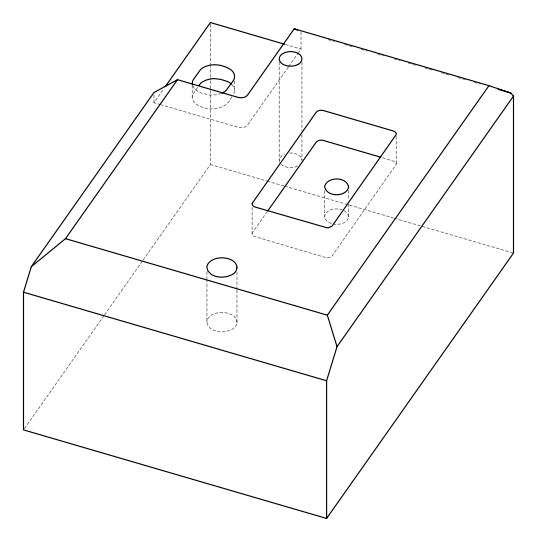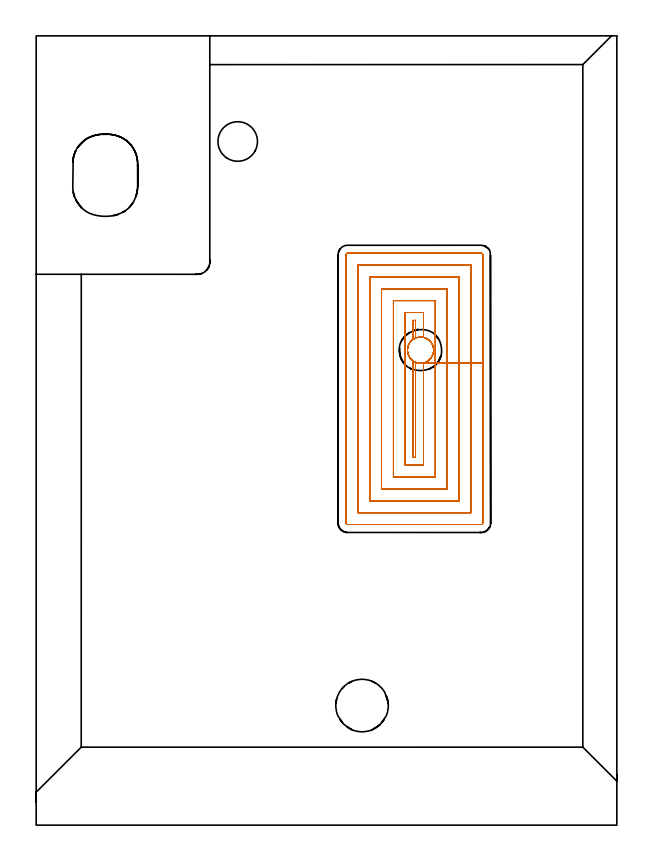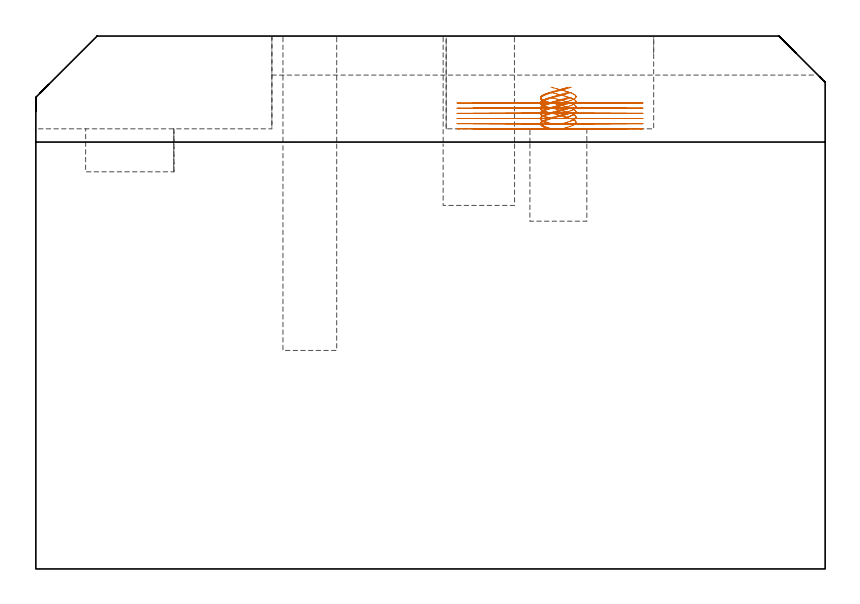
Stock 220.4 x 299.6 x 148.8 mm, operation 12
(PLAN: 15 operations, 9 tool changes, 137.6 min)
(1 SPOT_DRILL | STEP1POCKET | NXT0321_9005460120000 | 0.04 min | 2846 mm3)
(2 SPOT_DRILL_1 | STEP1POCKET_2 | NXT0321_9005460120000 | 0.03 min | 2 mm3)
(3 DRILL_BLIND_HOLE_INTO_CENTER | STEP1POCKET | NXT0301_128 | 0.12 min | 2870 mm3)
(4 DRILL_BLIND_HOLE_INTO_CENTER_1 | STEP1POCKET_2 | NXT0301_065 | 0.36 min | 5993 mm3)
(5 DRILL_TO_ENLARGE_BLIND_HOLE | STEP1POCKET_2 | UGT0301_375 | 0.36 min | 9500 mm3)
(6 MILL_ROUGH_BLIND_HOLE_CONTOUR | STEP1POCKET | NXT0201_009 | Spiral | 1.48 min | 4505 mm3)
(7 AREA_MILL | FG_CHAMFER_SURFACE | UGT0205_001 | 10.72 min | 30631 mm3)
(8 AREA_MILL_1 | FG_CHAMFER_SURFACE_1 | UGT0205_001 | 19.07 min | 94105 mm3)
(9 AREA_MILL_2 | FG_CHAMFER_SURFACE_2 | UGT0205_001 | 4.98 min | 9544 mm3)
(10 AREA_MILL_3 | FG_CHAMFER_SURFACE_3 | UGT0205_001 | 11.14 min | 22278 mm3)
(11 MILL_CORNER_NOTCH_RECTANGULAR | CORNER_NOTCH_RECTANGULAR | NXT0201_009 | Follow Part, ap 2, ae 75% | 32.6 min | 152874 mm3)
(12 MILL_RECTANGULAR_POCKET | POCKET_RECTANGULAR_STRAIGHT | NXT0201_008 | Follow Part, ap 1.5, ae 75% | 54.92 min | 158095 mm3)
(13 MILL_RECTANGULAR_POCKET_1 | POCKET_RECTANGULAR_STRAIGHT_1 | NXT0201_012 | Follow Part, ap 4, ae 75% | 0.77 min | 7881 mm3)
(14 MILL_BLIND_HOLE_FROM_SOLID_MATERIAL | STEP1POCKET_1 | NXT0201_012 | Spiral | 0.82 min | 14716 mm3)
(15 BORE_BLIND_HOLE | STEP1POCKET_1 | UGT0332_076 | 0.2 min | 0 mm3)
(TOOL NXT0321_9005460120000 | NC Spot Drill, 142deg, 12mm, Carbide, Uncoated | D12 PA142 FL30 Z2)
(TOOL NXT0301_128 | Carbide Drill 12mm [861.1-1200-036A1-GP GC34] | D12 PA150 FL37.4 Z2)
(TOOL NXT0301_065 | Carbide Drill 9.4mm [860.1-0940-075A1-MM 2214] | D9.4 PA140 FL98 Z2)
(TOOL UGT0301_375 | Twist Drill Flat Bottom 15 mm | D15 PA180 FL120 Z2)
(TOOL NXT0201_009 | ENDMILL 8mm [2P460-0800-NA 1630] | D8 FL26 Z6)
(TOOL UGT0205_001 | Chamfer Mill 20 x 3 x 45 deg. | D20 FL50 Z2)
(TOOL NXT0201_008 | ENDMILL 6mm [2P460-0600-NA 1630] | D6 FL26 Z6)
(TOOL NXT0201_012 | ENDMILL 16mm [2P460-1600-NA 1630] | D16 FL38 Z6)
(TOOL UGT0332_076 | 19.75 mm Rough Boring Bar | D19.75)
(OP 12 MILL_RECTANGULAR_POCKET, part 2 of 2)
G0 X148.691 Y176.202 Z134.533
G1 X148.32 Y175.99 Z134.419 F250.
X147.888 Y175.764 Z134.288
X147.588 Y175.64 Z134.201
X147.115 Y175.511 Z134.07
X146.763 Y175.42 Z133.973
X146.483 Y175.379 Z133.897
X146.063 Y175.362 Z133.784
X145.644 Y175.35 Z133.672
X145.368 Y175.373 Z133.598
X144.555 Y175.529 Z133.376
X144.243 Y175.632 Z133.288
X143.622 Y175.905 Z133.106
X143.466 Y175.981 Z133.059
X143.091 Y176.232 Z132.938
X142.611 Y176.589 Z132.778
X142.584 Y176.611 Z132.769
X142.375 Y176.821 Z132.689
X141.898 Y177.38 Z132.492
X141.681 Y177.708 Z132.387
X141.459 Y178.13 Z132.259
X141.265 Y178.531 Z132.14
X141.061 Y179.274 Z131.933
X140.992 Y179.596 Z131.845
X140.969 Y179.932 Z131.755
X140.953 Y180.399 Z131.63
X140.959 Y180.711 Z131.546
X141.014 Y181.055 Z131.453
X141.103 Y181.516 Z131.327
X141.19 Y181.853 Z131.234
X141.588 Y182.756 Z130.969
X141.671 Y182.889 Z130.927
X142.003 Y183.338 Z130.778
X142.31 Y183.719 Z130.647
X142.725 Y184.085 Z130.498
X143.138 Y184.422 Z130.356
X144. Y184.876 Z130.094
Y191.6 F500.
X143.1
Y184.391
G0 X149.471 Y183.726 Z134.533
G1 X149.411 Y183.797 Z134.508 F250.
X149.127 Y184.056 Z134.405
X148.546 Y184.488 Z134.211
X148.339 Y184.617 Z134.146
X147.935 Y184.802 Z134.027
X147.515 Y184.985 Z133.904
X147.229 Y185.074 Z133.824
X146.48 Y185.22 Z133.619
X146.414 Y185.231 Z133.601
X146.116 Y185.25 Z133.522
X145.169 Y185.209 Z133.267
X144.159 Y184.943 Z132.987
X143.949 Y184.854 Z132.926
X143.393 Y184.564 Z132.758
X143.138 Y184.422 Z132.68
X142.725 Y184.085 Z132.537
X142.31 Y183.719 Z132.389
X142.003 Y183.338 Z132.258
X141.671 Y182.889 Z132.108
X141.588 Y182.756 Z132.066
X141.19 Y181.853 Z131.802
X141.103 Y181.516 Z131.709
X141.014 Y181.055 Z131.583
X140.959 Y180.711 Z131.489
X140.953 Y180.399 Z131.406
X140.969 Y179.932 Z131.281
X140.992 Y179.596 Z131.191
X141.061 Y179.274 Z131.102
X141.198 Y178.756 Z130.959
X141.238 Y178.609 Z130.918
X141.265 Y178.531 Z130.896
X141.459 Y178.13 Z130.776
X141.681 Y177.708 Z130.649
X141.898 Y177.38 Z130.543
X142.375 Y176.821 Z130.346
X142.584 Y176.611 Z130.267
X142.611 Y176.589 Z130.257
X143.1 Y176.226 Z130.094
Y139.6 F500.
X144.
Y175.739
G0 X143.846 Y175.806 Z134.533
G1 X144.243 Y175.632 Z134.417 F250.
X144.555 Y175.529 Z134.329
X145.368 Y175.373 Z134.107
X145.644 Y175.35 Z134.033
X146.063 Y175.362 Z133.921
X146.483 Y175.379 Z133.808
X146.763 Y175.42 Z133.732
X147.115 Y175.511 Z133.635
X147.588 Y175.64 Z133.503
X147.888 Y175.764 Z133.417
X148.32 Y175.99 Z133.286
X148.708 Y176.212 Z133.166
X149.477 Y176.864 Z132.896
X149.863 Y177.35 Z132.729
X150.167 Y177.774 Z132.59
X150.313 Y178.062 Z132.503
X150.57 Y178.646 Z132.332
X150.635 Y178.824 Z132.281
X150.718 Y179.193 Z132.18
X150.807 Y179.654 Z132.054
X150.846 Y179.956 Z131.973
X150.843 Y180.313 Z131.877
X150.827 Y180.775 Z131.753
X150.797 Y181.072 Z131.673
X150.531 Y182.085 Z131.393
X150.084 Y182.957 Z131.13
X149.825 Y183.312 Z131.012
X149.411 Y183.797 Z130.841
X149.127 Y184.056 Z130.738
X148.546 Y184.488 Z130.544
X148.339 Y184.617 Z130.479
X147.935 Y184.802 Z130.36
X147.515 Y184.985 Z130.237
X147.229 Y185.074 Z130.157
X147. Y185.118 Z130.094
Y194.6 F500.
X140.1
Y136.6
X147.
Y175.481
X151.5
Y199.1
X135.6
Y132.1
X151.5
Y175.481
X156.
Y203.6
X131.1
Y127.6
X156.
Y175.481
X160.5
Y208.1
X126.6
Y123.1
X160.5
Y175.481
X165.
Y212.6
X122.1
Y118.6
X165.
Y175.481
X169.5
Y216.5
G3 X168.9 Y217.1 R0.6
G1 X118.2
G3 X117.6 Y216.5 R0.6
G1 Y114.7
G3 X118.2 Y114.1 R0.6
G1 X168.9
G3 X169.5 Y114.7 R0.6
G1 Y175.481
Y176.481
G0 X148.691 Y176.202 Z133.094
G1 X148.32 Y175.99 Z132.98 F250.
X147.888 Y175.764 Z132.849
X147.589 Y175.64 Z132.763
X147.089 Y175.504 Z132.624
X146.764 Y175.42 Z132.534
X146.483 Y175.379 Z132.458
X146.063 Y175.362 Z132.345
X145.644 Y175.35 Z132.233
X145.368 Y175.373 Z132.159
X144.555 Y175.529 Z131.937
X144.243 Y175.632 Z131.849
X143.622 Y175.905 Z131.667
X143.466 Y175.981 Z131.62
X143.091 Y176.232 Z131.499
X142.611 Y176.589 Z131.339
X142.584 Y176.611 Z131.33
X142.375 Y176.821 Z131.25
X141.898 Y177.38 Z131.053
X141.681 Y177.708 Z130.948
X141.459 Y178.13 Z130.82
X141.265 Y178.531 Z130.701
X141.061 Y179.274 Z130.495
X140.992 Y179.596 Z130.406
X140.969 Y179.932 Z130.316
X140.953 Y180.399 Z130.191
X140.959 Y180.711 Z130.107
X141.014 Y181.055 Z130.014
X141.103 Y181.516 Z129.888
X141.19 Y181.853 Z129.795
X141.588 Y182.756 Z129.53
X141.671 Y182.889 Z129.488
X142.003 Y183.338 Z129.339
X142.31 Y183.719 Z129.208
X142.725 Y184.085 Z129.06
X143.138 Y184.422 Z128.917
X144. Y184.876 Z128.656
Y191.6 F500.
X143.1
Y184.391
G0 X149.471 Y183.726 Z133.094
G1 X149.411 Y183.797 Z133.069 F250.
X149.127 Y184.056 Z132.966
X148.546 Y184.488 Z132.772
X148.339 Y184.617 Z132.707
X147.935 Y184.802 Z132.588
X147.515 Y184.985 Z132.465
X147.229 Y185.074 Z132.385
X146.48 Y185.22 Z132.181
X146.414 Y185.231 Z132.163
X146.116 Y185.25 Z132.083
X145.169 Y185.209 Z131.828
X144.159 Y184.943 Z131.548
X143.949 Y184.854 Z131.487
X143.393 Y184.564 Z131.319
X143.138 Y184.422 Z131.241
X142.725 Y184.085 Z131.098
X142.31 Y183.719 Z130.95
X142.003 Y183.338 Z130.819
X141.671 Y182.889 Z130.669
X141.588 Y182.756 Z130.628
X141.19 Y181.853 Z130.363
X141.103 Y181.516 Z130.27
X141.014 Y181.055 Z130.144
X140.959 Y180.711 Z130.051
X140.953 Y180.399 Z129.967
X140.969 Y179.932 Z129.842
X140.992 Y179.596 Z129.752
X141.061 Y179.274 Z129.663
X141.198 Y178.756 Z129.52
X141.238 Y178.609 Z129.479
X141.265 Y178.531 Z129.457
X141.459 Y178.13 Z129.338
X141.681 Y177.708 Z129.21
X141.898 Y177.38 Z129.104
X142.375 Y176.821 Z128.907
X142.584 Y176.611 Z128.828
X142.611 Y176.589 Z128.819
X143.1 Y176.226 Z128.656
Y139.6 F500.
X144.
Y175.739
G0 X143.846 Y175.806 Z133.094
G1 X144.243 Y175.632 Z132.978 F250.
X144.555 Y175.529 Z132.89
X145.368 Y175.373 Z132.668
X145.644 Y175.35 Z132.594
X146.063 Y175.362 Z132.482
X146.483 Y175.379 Z132.369
X146.764 Y175.42 Z132.293
X147.089 Y175.504 Z132.203
X147.589 Y175.64 Z132.064
X147.888 Y175.764 Z131.978
X148.32 Y175.99 Z131.847
X148.708 Y176.212 Z131.727
X149.477 Y176.864 Z131.457
X149.863 Y177.35 Z131.291
X150.167 Y177.774 Z131.151
X150.313 Y178.062 Z131.064
X150.57 Y178.646 Z130.893
X150.635 Y178.824 Z130.842
X150.718 Y179.193 Z130.741
X150.807 Y179.654 Z130.616
X150.846 Y179.956 Z130.534
X150.843 Y180.313 Z130.438
X150.827 Y180.775 Z130.314
X150.797 Y181.072 Z130.234
X150.531 Y182.085 Z129.954
X150.084 Y182.957 Z129.691
X149.825 Y183.312 Z129.573
X149.411 Y183.797 Z129.402
X149.127 Y184.056 Z129.299
X148.546 Y184.488 Z129.105
X148.339 Y184.617 Z129.04
X147.935 Y184.802 Z128.921
X147.515 Y184.985 Z128.798
X147.229 Y185.074 Z128.718
X147. Y185.118 Z128.656
Y194.6 F500.
X140.1
Y136.6
X147.
Y175.481
X151.5
Y199.1
X135.6
Y132.1
X151.5
Y175.481
X156.
Y203.6
X131.1
Y127.6
X156.
Y175.481
X160.5
Y208.1
X126.6
Y123.1
X160.5
Y175.481
X165.
Y212.6
X122.1
Y118.6
X165.
Y175.481
X169.5
Y216.5
G3 X168.9 Y217.1 R0.6
G1 X118.2
G3 X117.6 Y216.5 R0.6
G1 Y114.7
G3 X118.2 Y114.1 R0.6
G1 X168.9
G3 X169.5 Y114.7 R0.6
G1 Y175.481
Y176.481
G0 X148.691 Y176.202 Z131.656
G1 X148.32 Y175.99 Z131.541 F250.
X147.888 Y175.764 Z131.41
X147.589 Y175.64 Z131.324
X147.116 Y175.512 Z131.192
X146.763 Y175.42 Z131.095
X146.483 Y175.379 Z131.019
X146.063 Y175.362 Z130.906
X145.644 Y175.35 Z130.794
X145.368 Y175.373 Z130.72
X144.555 Y175.529 Z130.498
X144.243 Y175.632 Z130.41
X143.622 Y175.905 Z130.228
X143.466 Y175.981 Z130.181
X143.091 Y176.232 Z130.06
X142.611 Y176.589 Z129.9
X142.584 Y176.611 Z129.891
X142.374 Y176.822 Z129.811
X141.901 Y177.375 Z129.616
X141.681 Y177.708 Z129.509
X141.459 Y178.13 Z129.382
X141.265 Y178.531 Z129.262
X141.061 Y179.274 Z129.056
X140.992 Y179.596 Z128.967
X140.969 Y179.932 Z128.877
X140.953 Y180.399 Z128.752
X140.959 Y180.711 Z128.668
X141.014 Y181.055 Z128.575
X141.103 Y181.516 Z128.449
X141.19 Y181.853 Z128.356
X141.588 Y182.756 Z128.092
X141.671 Y182.889 Z128.05
X142.003 Y183.338 Z127.9
X142.31 Y183.719 Z127.769
X142.725 Y184.085 Z127.621
X143.138 Y184.422 Z127.478
X144. Y184.876 Z127.217
Y191.6 F500.
X143.1
Y184.391
G0 X149.471 Y183.726 Z131.656
G1 X149.411 Y183.797 Z131.63 F250.
X149.127 Y184.056 Z131.528
X148.546 Y184.488 Z131.334
X148.339 Y184.617 Z131.268
X147.935 Y184.802 Z131.149
X147.515 Y184.985 Z131.026
X147.229 Y185.074 Z130.946
X146.48 Y185.22 Z130.742
X146.414 Y185.231 Z130.724
X146.116 Y185.25 Z130.644
X145.169 Y185.209 Z130.39
X144.159 Y184.943 Z130.11
X143.949 Y184.854 Z130.049
X143.393 Y184.564 Z129.88
X143.138 Y184.422 Z129.802
X142.725 Y184.085 Z129.659
X142.31 Y183.719 Z129.511
X142.003 Y183.338 Z129.38
X141.671 Y182.889 Z129.231
X141.588 Y182.756 Z129.189
X141.19 Y181.853 Z128.924
X141.103 Y181.516 Z128.831
X141.014 Y181.055 Z128.705
X140.959 Y180.711 Z128.612
X140.953 Y180.399 Z128.528
X140.969 Y179.932 Z128.403
X140.992 Y179.596 Z128.313
X141.061 Y179.274 Z128.224
X141.16 Y178.899 Z128.12
X141.239 Y178.605 Z128.039
X141.265 Y178.531 Z128.018
X141.459 Y178.13 Z127.899
X141.681 Y177.708 Z127.771
X141.901 Y177.375 Z127.664
X142.374 Y176.822 Z127.469
X142.584 Y176.611 Z127.389
X142.611 Y176.589 Z127.38
X143.1 Y176.226 Z127.217
Y139.6 F500.
X144.
Y175.739
G0 X143.846 Y175.806 Z131.656
G1 X144.243 Y175.632 Z131.539 F250.
X144.555 Y175.529 Z131.451
X145.368 Y175.373 Z131.229
X145.644 Y175.35 Z131.155
X146.063 Y175.362 Z131.043
X146.483 Y175.379 Z130.93
X146.763 Y175.42 Z130.855
X147.116 Y175.512 Z130.757
X147.589 Y175.64 Z130.626
X147.888 Y175.764 Z130.539
X148.32 Y175.99 Z130.408
X148.708 Y176.212 Z130.289
X149.479 Y176.866 Z130.018
X149.832 Y177.309 Z129.865
X150.168 Y177.775 Z129.712
X150.313 Y178.062 Z129.626
X150.57 Y178.646 Z129.455
X150.635 Y178.824 Z129.404
X150.718 Y179.193 Z129.302
X150.807 Y179.654 Z129.177
X150.846 Y179.956 Z129.095
X150.843 Y180.313 Z128.999
X150.827 Y180.775 Z128.876
X150.797 Y181.072 Z128.795
X150.531 Y182.085 Z128.515
X150.084 Y182.957 Z128.252
X149.825 Y183.312 Z128.134
X149.411 Y183.797 Z127.964
X149.127 Y184.056 Z127.861
X148.546 Y184.488 Z127.667
X148.339 Y184.617 Z127.601
X147.935 Y184.802 Z127.482
X147.515 Y184.985 Z127.359
X147.229 Y185.074 Z127.279
X147. Y185.118 Z127.217
Y194.6 F500.
X140.1
Y136.6
X147.
Y175.482
X151.5
Y199.1
X135.6
Y132.1
X151.5
Y175.482
X156.
Y203.6
X131.1
Y127.6
X156.
Y175.482
X160.5
Y208.1
X126.6
Y123.1
X160.5
Y175.482
X165.
Y212.6
X122.1
Y118.6
X165.
Y175.482
X169.5
Y216.5
G3 X168.9 Y217.1 R0.6
G1 X118.2
G3 X117.6 Y216.5 R0.6
G1 Y114.7
G3 X118.2 Y114.1 R0.6
G1 X168.9
G3 X169.5 Y114.7 R0.6
G1 Y175.482
Y176.482
G0 X148.691 Y176.202 Z130.217
G1 X148.32 Y175.99 Z130.102 F250.
X147.888 Y175.764 Z129.972
X147.587 Y175.64 Z129.884
X147.188 Y175.53 Z129.773
X146.763 Y175.42 Z129.656
X146.483 Y175.379 Z129.58
X146.063 Y175.362 Z129.467
X145.644 Y175.35 Z129.355
X145.368 Y175.373 Z129.281
X144.555 Y175.529 Z129.059
X144.243 Y175.632 Z128.971
X143.622 Y175.905 Z128.789
X143.466 Y175.981 Z128.743
X143.091 Y176.232 Z128.622
X142.611 Y176.589 Z128.462
X142.584 Y176.611 Z128.452
X142.374 Y176.822 Z128.372
X141.901 Y177.375 Z128.178
X141.681 Y177.708 Z128.07
X141.459 Y178.13 Z127.943
X141.265 Y178.531 Z127.823
X141.061 Y179.274 Z127.617
X140.992 Y179.596 Z127.529
X140.969 Y179.932 Z127.438
X140.953 Y180.399 Z127.313
X140.959 Y180.711 Z127.23
X141.014 Y181.055 Z127.136
X141.103 Y181.516 Z127.01
X141.19 Y181.851 Z126.918
X141.588 Y182.756 Z126.653
X141.671 Y182.889 Z126.611
X142.002 Y183.337 Z126.461
X142.312 Y183.721 Z126.329
X142.725 Y184.085 Z126.182
X143.138 Y184.422 Z126.039
X144. Y184.876 Z125.778
Y191.6 F500.
X143.1
Y184.391
G0 X149.471 Y183.724 Z130.217
G1 X149.127 Y184.056 Z130.089 F250.
X148.546 Y184.488 Z129.895
X148.339 Y184.617 Z129.829
X147.935 Y184.802 Z129.71
X147.515 Y184.985 Z129.587
X147.229 Y185.074 Z129.507
X146.506 Y185.215 Z129.31
X146.41 Y185.231 Z129.284
X146.278 Y185.24 Z129.248
X146.116 Y185.25 Z129.205
X145.169 Y185.209 Z128.951
X144.156 Y184.942 Z128.67
X143.949 Y184.854 Z128.61
X143.393 Y184.564 Z128.442
X143.138 Y184.422 Z128.363
X142.725 Y184.085 Z128.221
X142.312 Y183.721 Z128.073
X142.002 Y183.337 Z127.941
X141.671 Y182.889 Z127.792
X141.588 Y182.756 Z127.75
X141.19 Y181.851 Z127.485
X141.103 Y181.516 Z127.392
X141.014 Y181.055 Z127.266
X140.959 Y180.711 Z127.173
X140.953 Y180.399 Z127.089
X140.969 Y179.932 Z126.964
X140.992 Y179.596 Z126.874
X141.061 Y179.274 Z126.786
X141.16 Y178.898 Z126.681
X141.239 Y178.605 Z126.6
X141.265 Y178.531 Z126.579
X141.459 Y178.13 Z126.46
X141.681 Y177.708 Z126.332
X141.901 Y177.375 Z126.225
X142.374 Y176.822 Z126.03
X142.584 Y176.611 Z125.95
X142.611 Y176.589 Z125.941
X143.1 Y176.226 Z125.778
Y139.6 F500.
X144.
Y175.739
G0 X143.846 Y175.807 Z130.217
G1 X144.243 Y175.632 Z130.1 F250.
X144.555 Y175.529 Z130.012
X145.368 Y175.373 Z129.79
X145.644 Y175.35 Z129.716
X146.063 Y175.362 Z129.604
X146.483 Y175.379 Z129.491
X146.763 Y175.42 Z129.416
X147.188 Y175.53 Z129.298
X147.587 Y175.64 Z129.187
X147.888 Y175.764 Z129.1
X148.32 Y175.99 Z128.969
X148.708 Y176.212 Z128.849
X149.479 Y176.866 Z128.578
X149.832 Y177.309 Z128.426
X150.168 Y177.775 Z128.273
X150.313 Y178.062 Z128.186
X150.57 Y178.646 Z128.015
X150.635 Y178.824 Z127.965
X150.718 Y179.193 Z127.863
X150.807 Y179.654 Z127.738
X150.846 Y179.956 Z127.656
X150.843 Y180.313 Z127.56
X150.827 Y180.775 Z127.436
X150.797 Y181.072 Z127.356
X150.531 Y182.085 Z127.076
X150.067 Y182.975 Z126.807
X150.019 Y183.046 Z126.784
X149.825 Y183.312 Z126.695
X149.492 Y183.702 Z126.558
X149.378 Y183.823 Z126.514
X149.258 Y183.937 Z126.469
X149.127 Y184.056 Z126.422
X148.546 Y184.488 Z126.228
X148.339 Y184.617 Z126.162
X147.935 Y184.802 Z126.043
X147.515 Y184.985 Z125.92
X147.229 Y185.074 Z125.84
X147. Y185.118 Z125.778
Y194.6 F500.
X140.1
Y136.6
X147.
Y175.482
X151.5
Y199.1
X135.6
Y132.1
X151.5
Y175.482
X156.
Y203.6
X131.1
Y127.6
X156.
Y175.482
X160.5
Y208.1
X126.6
Y123.1
X160.5
Y175.482
X165.
Y212.6
X122.1
Y118.6
X165.
Y175.482
X169.5
Y216.5
G3 X168.9 Y217.1 R0.6
G1 X118.2
G3 X117.6 Y216.5 R0.6
G1 Y114.7
G3 X118.2 Y114.1 R0.6
G1 X168.9
G3 X169.5 Y114.7 R0.6
G1 Y175.482
Y176.482
G0 X148.691 Y176.202 Z128.778
G1 X148.303 Y175.982 Z128.658 F250.
X147.888 Y175.764 Z128.533
X147.587 Y175.64 Z128.445
X147.181 Y175.528 Z128.332
X146.763 Y175.42 Z128.217
X146.484 Y175.379 Z128.141
X146.031 Y175.361 Z128.02
X145.644 Y175.35 Z127.916
X145.368 Y175.373 Z127.842
X144.555 Y175.529 Z127.62
X144.243 Y175.632 Z127.532
X143.622 Y175.905 Z127.35
X143.466 Y175.981 Z127.304
X143.092 Y176.232 Z127.183
X142.584 Y176.611 Z127.013
X142.374 Y176.822 Z126.933
X141.901 Y177.375 Z126.738
X141.681 Y177.708 Z126.631
X141.459 Y178.13 Z126.504
X141.267 Y178.527 Z126.386
X141.061 Y179.274 Z126.178
X140.992 Y179.596 Z126.09
X140.969 Y179.932 Z126.
X140.953 Y180.399 Z125.874
X140.959 Y180.711 Z125.791
X141.014 Y181.055 Z125.697
X141.103 Y181.516 Z125.572
X141.19 Y181.851 Z125.479
X141.588 Y182.756 Z125.214
X141.671 Y182.889 Z125.172
X142.002 Y183.337 Z125.022
X142.312 Y183.721 Z124.89
X142.725 Y184.085 Z124.743
X143.138 Y184.422 Z124.6
X144. Y184.876 Z124.339
Y191.6 F500.
X143.1
Y184.391
G0 X149.471 Y183.724 Z128.778
G1 X149.126 Y184.058 Z128.649 F250.
X148.546 Y184.488 Z128.456
X148.339 Y184.617 Z128.39
X147.935 Y184.802 Z128.271
X147.515 Y184.985 Z128.149
X147.229 Y185.074 Z128.068
X146.351 Y185.235 Z127.829
X146.116 Y185.25 Z127.766
X145.169 Y185.209 Z127.512
X144.156 Y184.942 Z127.231
X143.949 Y184.854 Z127.171
X143.393 Y184.564 Z127.003
X143.138 Y184.422 Z126.924
X142.725 Y184.085 Z126.782
X142.312 Y183.721 Z126.634
X142.002 Y183.337 Z126.502
X141.671 Y182.889 Z126.353
X141.588 Y182.756 Z126.311
X141.19 Y181.851 Z126.046
X141.103 Y181.516 Z125.953
X141.014 Y181.055 Z125.827
X140.959 Y180.711 Z125.734
X140.953 Y180.399 Z125.65
X140.969 Y179.932 Z125.525
X140.992 Y179.596 Z125.435
X141.061 Y179.274 Z125.347
X141.183 Y178.811 Z125.218
X141.236 Y178.617 Z125.165
X141.267 Y178.527 Z125.139
X141.459 Y178.13 Z125.021
X141.681 Y177.708 Z124.893
X141.901 Y177.375 Z124.786
X142.374 Y176.822 Z124.591
X142.584 Y176.611 Z124.511
X143.1 Y176.226 Z124.339
Y139.6 F500.
X144.
Y175.739
G0 X143.845 Y175.807 Z128.778
G1 X144.243 Y175.632 Z128.661 F250.
X144.555 Y175.529 Z128.573
X145.368 Y175.373 Z128.351
X145.644 Y175.35 Z128.277
X146.031 Y175.361 Z128.174
X146.484 Y175.379 Z128.052
X146.763 Y175.42 Z127.977
X147.181 Y175.528 Z127.861
X147.587 Y175.64 Z127.748
X147.888 Y175.764 Z127.661
X148.303 Y175.982 Z127.535
X148.708 Y176.212 Z127.41
X149.478 Y176.864 Z127.14
X149.854 Y177.339 Z126.978
X150.166 Y177.773 Z126.834
X150.313 Y178.063 Z126.747
X150.567 Y178.639 Z126.578
X150.635 Y178.826 Z126.525
X150.825 Y179.795 Z126.261
X150.846 Y179.956 Z126.217
X150.843 Y180.283 Z126.129
X150.827 Y180.777 Z125.997
X150.797 Y181.072 Z125.917
X150.531 Y182.085 Z125.637
X150.066 Y182.978 Z125.367
X150.019 Y183.046 Z125.345
X149.825 Y183.312 Z125.257
X149.492 Y183.702 Z125.119
X149.387 Y183.813 Z125.078
X149.277 Y183.918 Z125.037
X149.126 Y184.058 Z124.982
X148.546 Y184.488 Z124.789
X148.339 Y184.617 Z124.723
X147.935 Y184.802 Z124.604
X147.515 Y184.985 Z124.482
X147.229 Y185.074 Z124.401
X147. Y185.118 Z124.339
Y194.6 F500.
X140.1
Y136.6
X147.
Y175.482
X151.5
Y199.1
X135.6
Y132.1
X151.5
Y175.482
X156.
Y203.6
X131.1
Y127.6
X156.
Y175.482
X160.5
Y208.1
X126.6
Y123.1
X160.5
Y175.482
X165.
Y212.6
X122.1
Y118.6
X165.
Y175.482
X169.5
Y216.5
G3 X168.9 Y217.1 R0.6
G1 X118.2
G3 X117.6 Y216.5 R0.6
G1 Y114.7
G3 X118.2 Y114.1 R0.6
G1 X168.9
G3 X169.5 Y114.7 R0.6
G1 Y175.482
Y176.482
G0 X148.691 Y176.202 Z127.339
G1 X148.303 Y175.982 Z127.219 F250.
X147.888 Y175.764 Z127.094
X147.814 Y175.734 Z127.072
X147.587 Y175.64 Z127.007
X147.16 Y175.523 Z126.888
X146.763 Y175.42 Z126.778
X146.484 Y175.379 Z126.702
X146.031 Y175.361 Z126.581
X145.644 Y175.35 Z126.477
X145.368 Y175.373 Z126.403
X144.555 Y175.529 Z126.181
X144.243 Y175.632 Z126.093
X143.622 Y175.905 Z125.911
X143.466 Y175.981 Z125.865
X143.092 Y176.232 Z125.744
X142.584 Y176.611 Z125.574
X142.374 Y176.821 Z125.495
X141.9 Y177.377 Z125.299
X141.681 Y177.708 Z125.193
X141.459 Y178.13 Z125.065
X141.267 Y178.527 Z124.947
X141.061 Y179.274 Z124.739
X140.992 Y179.596 Z124.651
X140.969 Y179.932 Z124.561
X140.953 Y180.399 Z124.435
X140.959 Y180.711 Z124.352
X141.014 Y181.055 Z124.258
X141.103 Y181.516 Z124.133
X141.19 Y181.853 Z124.039
X141.588 Y182.756 Z123.775
X141.671 Y182.889 Z123.733
X142.003 Y183.338 Z123.583
X142.31 Y183.719 Z123.452
X142.725 Y184.085 Z123.304
X143.138 Y184.422 Z123.161
X144. Y184.876 Z122.9
Y191.6 F500.
X143.1
Y184.391
G0 X149.471 Y183.726 Z127.339
G1 X149.415 Y183.792 Z127.315 F250.
X149.126 Y184.058 Z127.21
X148.546 Y184.488 Z127.017
X148.339 Y184.617 Z126.951
X147.935 Y184.802 Z126.833
X147.515 Y184.985 Z126.71
X147.229 Y185.074 Z126.629
X146.48 Y185.22 Z126.425
X146.414 Y185.231 Z126.407
X146.116 Y185.25 Z126.327
X145.169 Y185.209 Z126.073
X144.159 Y184.943 Z125.793
X143.949 Y184.854 Z125.732
X143.393 Y184.564 Z125.564
X143.138 Y184.422 Z125.486
X142.725 Y184.085 Z125.343
X142.31 Y183.719 Z125.195
X142.003 Y183.338 Z125.064
X141.671 Y182.889 Z124.914
X141.588 Y182.756 Z124.872
X141.19 Y181.853 Z124.607
X141.103 Y181.516 Z124.514
X141.014 Y181.055 Z124.388
X140.959 Y180.711 Z124.295
X140.953 Y180.399 Z124.212
X140.969 Y179.932 Z124.086
X140.992 Y179.596 Z123.996
X141.061 Y179.274 Z123.908
X141.198 Y178.756 Z123.764
X141.235 Y178.619 Z123.726
X141.267 Y178.527 Z123.7
X141.459 Y178.13 Z123.582
X141.681 Y177.708 Z123.454
X141.9 Y177.377 Z123.348
X142.374 Y176.821 Z123.152
X142.584 Y176.611 Z123.073
X143.1 Y176.226 Z122.9
Y139.6 F500.
X144.
Y175.739
G0 X143.846 Y175.806 Z127.339
G1 X144.243 Y175.632 Z127.223 F250.
X144.555 Y175.529 Z127.135
X145.368 Y175.373 Z126.913
X145.644 Y175.35 Z126.839
X146.031 Y175.361 Z126.735
X146.484 Y175.379 Z126.613
X146.763 Y175.42 Z126.538
X147.16 Y175.523 Z126.428
X147.587 Y175.64 Z126.309
X147.814 Y175.734 Z126.243
X147.888 Y175.764 Z126.222
X148.303 Y175.982 Z126.096
X148.708 Y176.212 Z125.972
X149.477 Y176.864 Z125.702
X149.865 Y177.353 Z125.534
X150.098 Y177.678 Z125.427
X150.166 Y177.772 Z125.396
X150.313 Y178.063 Z125.309
X150.567 Y178.639 Z125.14
X150.635 Y178.826 Z125.086
X150.711 Y179.163 Z124.994
X150.807 Y179.656 Z124.859
X150.846 Y179.956 Z124.778
X150.843 Y180.283 Z124.691
X150.827 Y180.777 Z124.558
X150.807 Y180.977 Z124.504
X150.797 Y181.072 Z124.479
X150.531 Y182.085 Z124.198
X150.082 Y182.959 Z123.935
X149.825 Y183.312 Z123.818
X149.415 Y183.792 Z123.648
X149.126 Y184.058 Z123.543
X148.546 Y184.488 Z123.35
X148.339 Y184.617 Z123.284
X147.935 Y184.802 Z123.166
X147.515 Y184.985 Z123.043
X147.229 Y185.074 Z122.962
X147. Y185.118 Z122.9
Y194.6 F500.
X140.1
Y136.6
X147.
Y175.482
X151.5
Y199.1
X135.6
Y132.1
X151.5
Y175.482
X156.
Y203.6
X131.1
Y127.6
X156.
Y175.482
X160.5
Y208.1
X126.6
Y123.1
X160.5
Y175.482
X165.
Y212.6
X122.1
Y118.6
X165.
Y175.482
X169.5
Y216.5
G3 X168.9 Y217.1 R0.6
G1 X118.2
G3 X117.6 Y216.5 R0.6
G1 Y114.7
G3 X118.2 Y114.1 R0.6
G1 X168.9
G3 X169.5 Y114.7 R0.6
G1 Y175.482
Y176.482
G0 Z158.8
M5
M2
